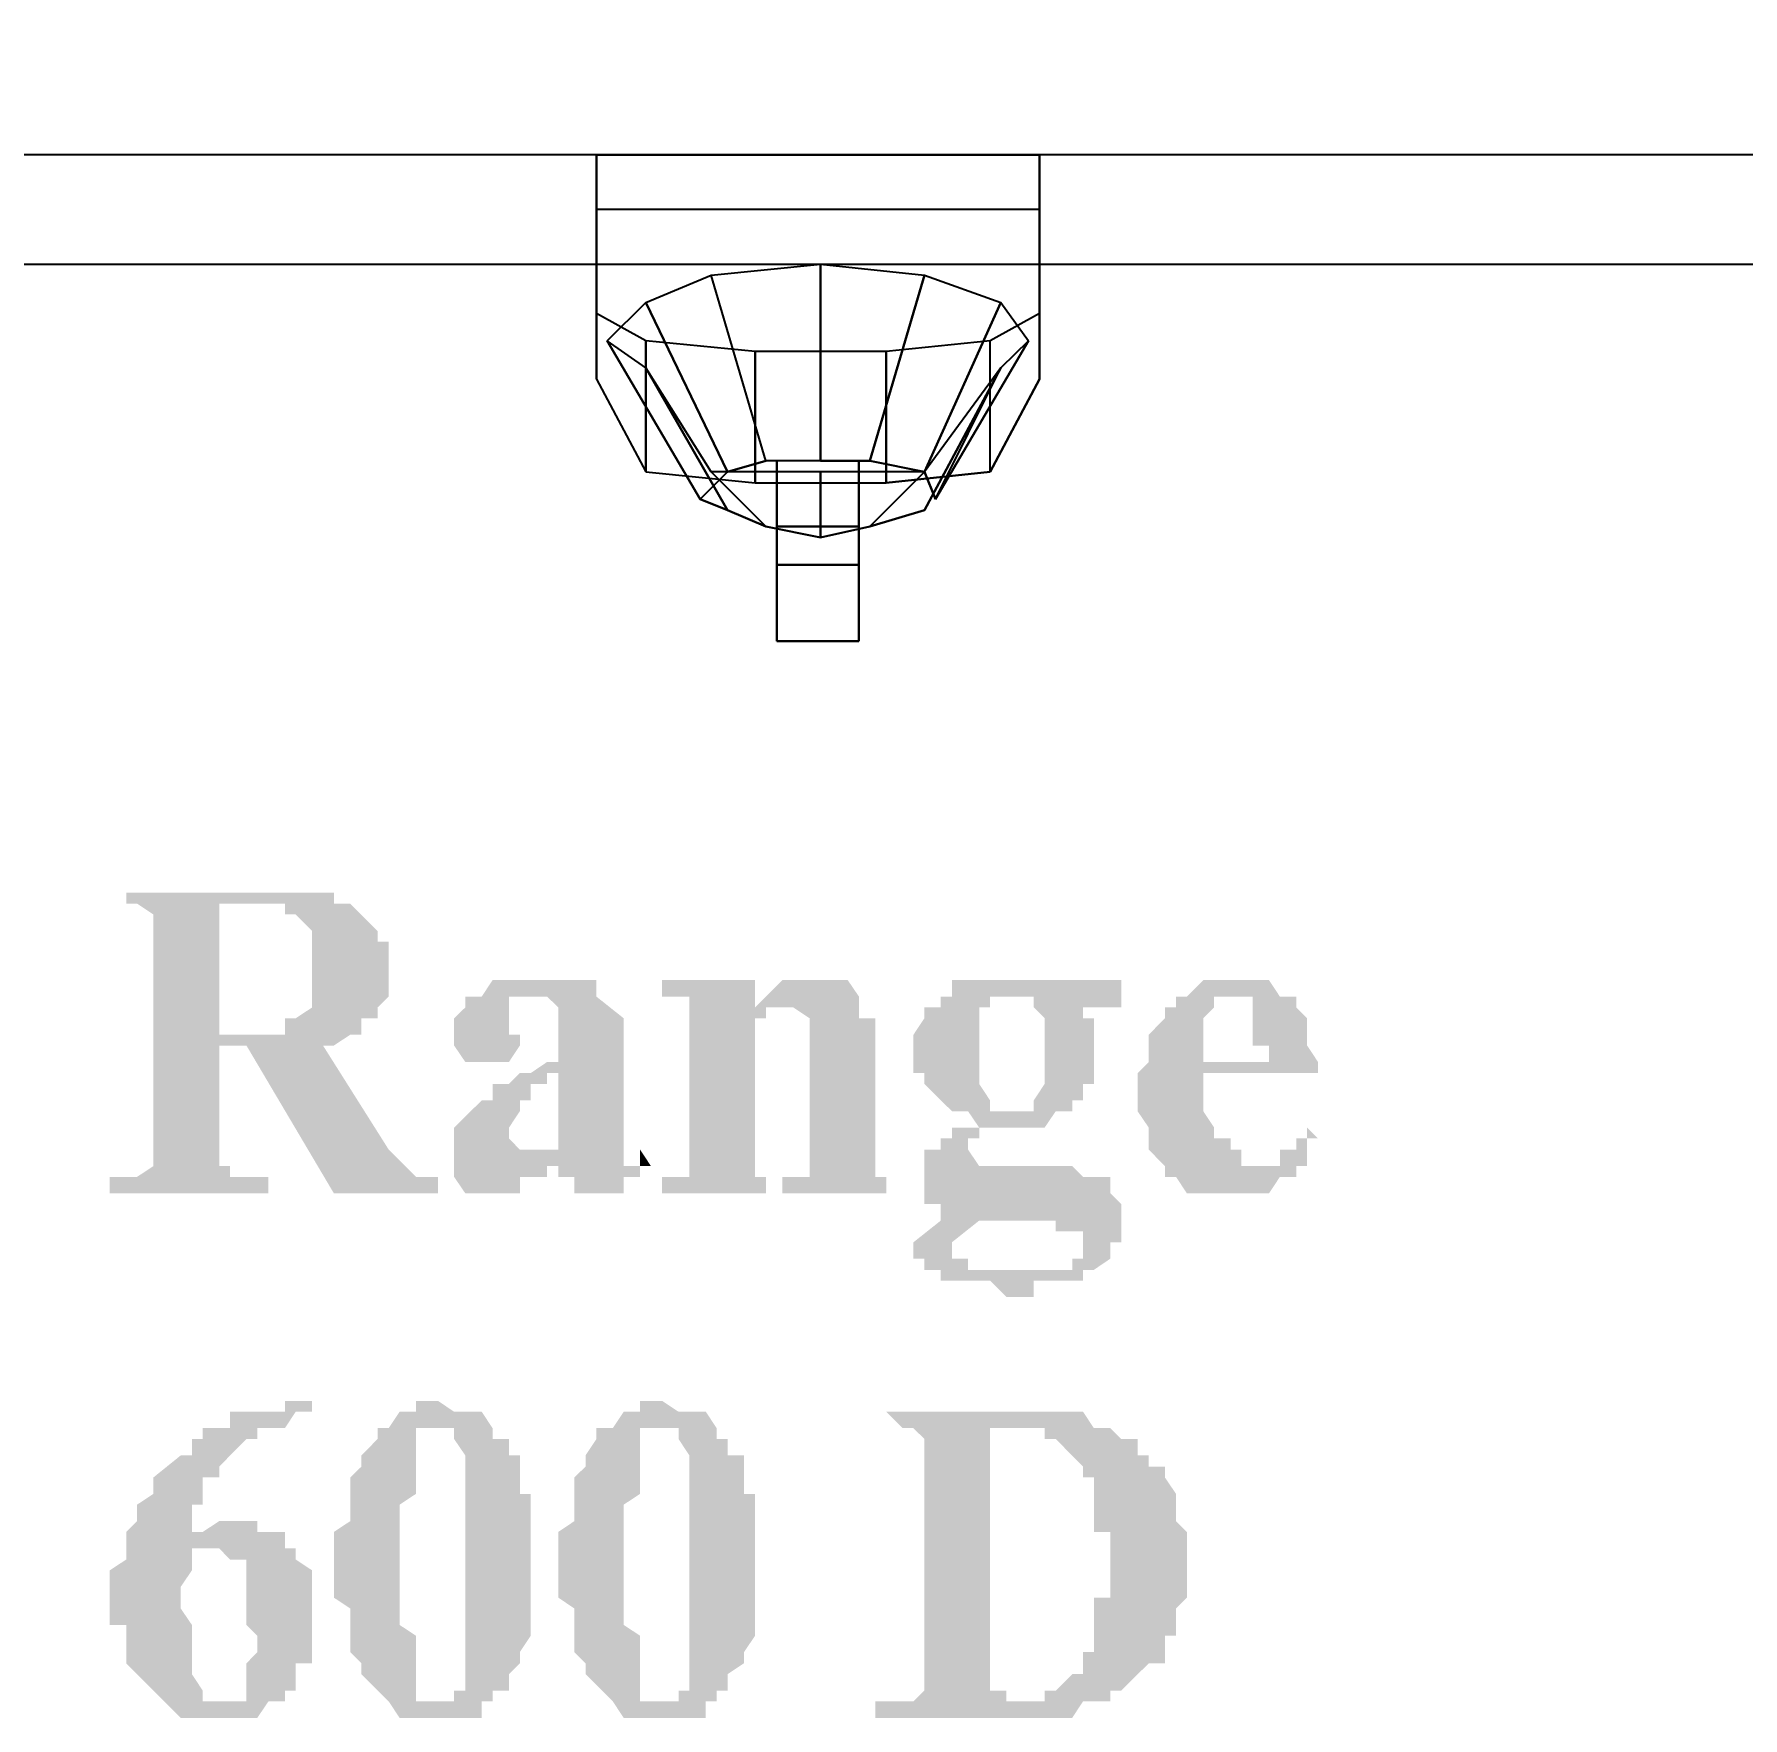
# Model space of a CAD drawing. Header units: millimetres. Extents: x 68727 to 319899, y -4876 to 265722.
# Drawn here: x 315033.2 to 315348.9, y 116096.3 to 116407.5 of the extents above; entities that cross this region are included whole.
import ezdxf

# ---------------------------------------------------------------- set-up
doc = ezdxf.new("R2010")
doc.units = ezdxf.units.MM
doc.layers.add('glass', color=151, linetype='Continuous')
doc.layers.add('wall', color=5, linetype='Continuous', lineweight=30)
doc.styles.get("Standard").update_dxf_attribs({"font": 'arial.ttf'})
doc.dimstyles.new('SC-25', dxfattribs={"dimtxt": 75, "dimasz": 0.4, "dimexe": 1, "dimexo": 100, "dimgap": 25, "dimtad": 1, "dimdec": 0, "dimzin": 0, "dimdsep": 46, "dimtxsty": 'Standard', "dimblk1": 'A1', "dimblk2": 'A1', "dimsah": 1, "dimcen": 0.09, "dimdle": 3, "dimclrd": 1, "dimclre": 1, "dimclrt": 1, "dimadec": 0, "dimazin": 0, "dimtfac": 1, "dimtdec": 0, "dimtofl": 0, "dimtmove": 0, "dimatfit": 2, "dimldrblk": 'A1', "dimfxl": 10, "dimfxlon": 1, "dimtolj": 1, "dimtzin": 0, "dimarcsym": 0})

# ---------------------------------------------------------------- blocks, each defined once
blk = doc.blocks.new('kitchen')
at = {"layer": 'glass', "linetype": 'Continuous', "lineweight": -3}
for points in [[(-38.7186, 92.41), (-38.7716, 92.375), (-39.1416, 92.375), (-39.1416, 91.986), (-39.1066, 91.986), (-39.1066, 91.951), (-38.9826, 91.951), (-38.9826, 91.898), (-39.4946, 91.898), (-39.4946, 91.951), (-39.4066, 91.951), (-39.3536, 91.986), (-39.3536, 92.798), (-39.4066, 92.833), (-39.1416, 92.833), (-39.1416, 92.41), (-38.7186, 92.41)], [(-38.5946, 92.533), (-38.6306, 92.498), (-38.6306, 92.463), (-38.6826, 92.463), (-38.6826, 92.41), (-38.9296, 92.41), (-38.9296, 92.463), (-38.8946, 92.463), (-38.8416, 92.498), (-38.8416, 92.745), (-38.8946, 92.798), (-38.9296, 92.798), (-38.9296, 92.833), (-39.4416, 92.833), (-39.4416, 92.868), (-38.7716, 92.868), (-38.7716, 92.833), (-38.7186, 92.833), (-38.6306, 92.745), (-38.6306, 92.71), (-38.5946, 92.71), (-38.5946, 92.533)], [(-37.8366, 92.039), (-38.0476, 92.039), (-38.0476, 92.286), (-38.1366, 92.286), (-38.0836, 92.322), (-38.0476, 92.322), (-38.0476, 92.498), (-38.0836, 92.533), (-38.2946, 92.533), (-38.2596, 92.586), (-37.9246, 92.586), (-37.9246, 92.533), (-37.8366, 92.463), (-37.8366, 92.039)], [(-37.3776, 91.898), (-37.7126, 91.898), (-37.7126, 91.951), (-37.6246, 91.951), (-37.6246, 92.533), (-37.7126, 92.533), (-37.7126, 92.586), (-37.4126, 92.586), (-37.4126, 92.498), (-37.3776, 92.498), (-37.3776, 92.463), (-37.4126, 92.463), (-37.4126, 91.951), (-37.3776, 91.951), (-37.3776, 91.898)], [(-36.9896, 91.898), (-37.3246, 91.898), (-37.3246, 91.951), (-37.2366, 91.951), (-37.2366, 92.463), (-37.2896, 92.498), (-37.4126, 92.498), (-37.3246, 92.586), (-37.1136, 92.586), (-37.0776, 92.533), (-37.0776, 92.463), (-37.0246, 92.463), (-37.0246, 91.951), (-36.9896, 91.951), (-36.9896, 91.898)], [(-36.4426, 92.163), (-36.4786, 92.11), (-36.6896, 92.11), (-36.7256, 92.163), (-36.7776, 92.163), (-36.8666, 92.251), (-36.8666, 92.286), (-36.9016, 92.286), (-36.9016, 92.41), (-36.8666, 92.463), (-36.8666, 92.498), (-36.8136, 92.498), (-36.8136, 92.533), (-36.7776, 92.533), (-36.7776, 92.586), (-36.6016, 92.533), (-36.6546, 92.533), (-36.6546, 92.498), (-36.6896, 92.498), (-36.6896, 92.251), (-36.6546, 92.198), (-36.6546, 92.163), (-36.4426, 92.163)], [(-36.2316, 92.498), (-36.3546, 92.498), (-36.3546, 92.463), (-36.3196, 92.463), (-36.3196, 92.251), (-36.3546, 92.251), (-36.3546, 92.198), (-36.3896, 92.198), (-36.3896, 92.163), (-36.5136, 92.163), (-36.5136, 92.198), (-36.4786, 92.251), (-36.4786, 92.463), (-36.5136, 92.498), (-36.5136, 92.533), (-36.6016, 92.533), (-36.7776, 92.586), (-36.2316, 92.586), (-36.2316, 92.498)], [(-35.5966, 92.286), (-35.9666, 92.286), (-35.9666, 92.163), (-35.9316, 92.11), (-35.9316, 92.075), (-35.8786, 92.075), (-35.8786, 92.039), (-35.8436, 92.039), (-35.8436, 91.986), (-36.0906, 91.986), (-36.1426, 92.039), (-36.1426, 92.11), (-36.1786, 92.163), (-36.1786, 92.286), (-36.1426, 92.322), (-36.1426, 92.41), (-36.0906, 92.463), (-36.0906, 92.498), (-36.0546, 92.498), (-36.0546, 92.533), (-36.0196, 92.533), (-35.9666, 92.586), (-35.7546, 92.586), (-35.7196, 92.533), (-35.9316, 92.533), (-35.9316, 92.498), (-35.9666, 92.463), (-35.9666, 92.322), (-35.5966, 92.322), (-35.5966, 92.286)], [(-38.1716, 92.375), (-38.2066, 92.322), (-38.3476, 92.322), (-38.3836, 92.375), (-38.3836, 92.463), (-38.3476, 92.498), (-38.3476, 92.533), (-38.2066, 92.533), (-38.2066, 92.41), (-38.1716, 92.41), (-38.1716, 92.375)], [(-35.5966, 92.322), (-35.7546, 92.322), (-35.7546, 92.375), (-35.8076, 92.375), (-35.8076, 92.533), (-35.6666, 92.533), (-35.6666, 92.498), (-35.6316, 92.463), (-35.6316, 92.375), (-35.5966, 92.322)], [(-38.4356, 91.898), (-38.7716, 91.898), (-39.0536, 92.375), (-38.8066, 92.375), (-38.5946, 92.039), (-38.5066, 91.951), (-38.4356, 91.951), (-38.4356, 91.898)], [(-37.7836, 91.951), (-37.8366, 91.951), (-37.8366, 91.898), (-37.9956, 91.898), (-37.9956, 91.951), (-38.0476, 91.951), (-38.0476, 91.986), (-38.3836, 91.986), (-38.3836, 92.11), (-38.2946, 92.198), (-38.2596, 92.198), (-38.2596, 92.251), (-38.2066, 92.251), (-38.1716, 92.286), (-38.0836, 92.286), (-38.0836, 92.251), (-38.1366, 92.251), (-38.1366, 92.198), (-38.1716, 92.198), (-38.1716, 92.163), (-38.2066, 92.11), (-38.2066, 92.075), (-38.1716, 92.039), (-37.8366, 92.039), (-37.8366, 91.986), (-37.7836, 91.986), (-37.7836, 91.951)], [(-36.2316, 91.74), (-36.2666, 91.74), (-36.2666, 91.687), (-36.3196, 91.651), (-36.3546, 91.651), (-36.3546, 91.616), (-36.5136, 91.616), (-36.5136, 91.563), (-36.6016, 91.563), (-36.6546, 91.616), (-36.8136, 91.616), (-36.5666, 91.651), (-36.3896, 91.651), (-36.3896, 91.687), (-36.3546, 91.687), (-36.3546, 91.775), (-36.4426, 91.775), (-36.4426, 91.81), (-36.8136, 91.81), (-36.8136, 91.863), (-36.8666, 91.863), (-36.8666, 92.039), (-36.8136, 92.039), (-36.8136, 92.075), (-36.7776, 92.075), (-36.7776, 92.11), (-36.6896, 92.11), (-36.6896, 92.075), (-36.7256, 92.075), (-36.7256, 92.039), (-36.6896, 91.986), (-36.3896, 91.986), (-36.3546, 91.951), (-36.2666, 91.951), (-36.2666, 91.898), (-36.2316, 91.863), (-36.2316, 91.74)], [(-35.5966, 92.075), (-35.6316, 92.075), (-35.6316, 91.986), (-35.6666, 91.986), (-35.6666, 91.951), (-35.7196, 91.951), (-35.7546, 91.898), (-36.0196, 91.898), (-36.0546, 91.951), (-36.0906, 91.951), (-36.0906, 91.986), (-35.7196, 91.986), (-35.7196, 92.039), (-35.6666, 92.039), (-35.6666, 92.075), (-35.6316, 92.075), (-35.6316, 92.11), (-35.5966, 92.075)], [(-37.7486, 91.986), (-37.7836, 91.986), (-37.7836, 92.039), (-37.7486, 91.986)], [(-38.0836, 91.951), (-38.1716, 91.951), (-38.1716, 91.898), (-38.3476, 91.898), (-38.3836, 91.951), (-38.3836, 91.986), (-38.0836, 91.986), (-38.0836, 91.951)], [(-36.5666, 91.651), (-36.8136, 91.616), (-36.8136, 91.651), (-36.8666, 91.651), (-36.8666, 91.687), (-36.9016, 91.687), (-36.9016, 91.74), (-36.8136, 91.81), (-36.6896, 91.81), (-36.7776, 91.74), (-36.7776, 91.687), (-36.7256, 91.687), (-36.7256, 91.651), (-36.5666, 91.651)], [(-38.8416, 91.193), (-38.8946, 91.193), (-38.9296, 91.14), (-39.0186, 91.14), (-39.0186, 91.105), (-39.0536, 91.105), (-39.1416, 91.016), (-39.1416, 90.981), (-39.1946, 90.981), (-39.1946, 90.893), (-39.2296, 90.893), (-39.2296, 90.805), (-38.9296, 90.752), (-39.2296, 90.752), (-39.2296, 90.681), (-39.2656, 90.628), (-39.2656, 90.558), (-39.2296, 90.505), (-39.2296, 90.346), (-39.1946, 90.293), (-39.1946, 90.258), (-38.9826, 90.258), (-39.0186, 90.205), (-39.2656, 90.205), (-39.4416, 90.381), (-39.4416, 90.505), (-39.4946, 90.505), (-39.4946, 90.681), (-39.4416, 90.716), (-39.4416, 90.805), (-39.4066, 90.84), (-39.4066, 90.893), (-39.3536, 90.928), (-39.3536, 90.981), (-39.2656, 91.052), (-39.2296, 91.052), (-39.2296, 91.105), (-39.1946, 91.105), (-39.1946, 91.14), (-39.1066, 91.14), (-39.1066, 91.193), (-38.9296, 91.193), (-38.9296, 91.228), (-38.8416, 91.228), (-38.8416, 91.193)], [(-38.2946, 91.193), (-38.4356, 91.14), (-38.5066, 91.14), (-38.5066, 90.928), (-38.5596, 90.893), (-38.5596, 90.505), (-38.5066, 90.47), (-38.5066, 90.258), (-38.5946, 90.258), (-38.6826, 90.346), (-38.6826, 90.381), (-38.7186, 90.417), (-38.7186, 90.558), (-38.7716, 90.593), (-38.7716, 90.805), (-38.7186, 90.84), (-38.7186, 90.981), (-38.6826, 91.016), (-38.6826, 91.052), (-38.6306, 91.105), (-38.6306, 91.14), (-38.5946, 91.14), (-38.5596, 91.193), (-38.5066, 91.193), (-38.5066, 91.228), (-38.4356, 91.228), (-38.3836, 91.193), (-38.2946, 91.193)], [(-38.1366, 90.47), (-38.1716, 90.417), (-38.1716, 90.381), (-38.2066, 90.346), (-38.2066, 90.293), (-38.2596, 90.293), (-38.2596, 90.258), (-38.2946, 90.258), (-38.2946, 90.205), (-38.5596, 90.205), (-38.5946, 90.258), (-38.3836, 90.258), (-38.3836, 90.293), (-38.3476, 90.293), (-38.3476, 91.052), (-38.3836, 91.105), (-38.3836, 91.14), (-38.4356, 91.14), (-38.2946, 91.193), (-38.2596, 91.14), (-38.2596, 91.105), (-38.2066, 91.105), (-38.2066, 91.052), (-38.1716, 91.052), (-38.1716, 90.928), (-38.1366, 90.928), (-38.1366, 90.47)], [(-37.5716, 91.193), (-37.7126, 91.14), (-37.7836, 91.14), (-37.7836, 90.928), (-37.8366, 90.893), (-37.8366, 90.505), (-37.7836, 90.47), (-37.7836, 90.258), (-37.8716, 90.258), (-37.9596, 90.346), (-37.9596, 90.381), (-37.9956, 90.417), (-37.9956, 90.558), (-38.0476, 90.593), (-38.0476, 90.805), (-37.9956, 90.84), (-37.9956, 90.981), (-37.9596, 91.016), (-37.9596, 91.052), (-37.9246, 91.105), (-37.9246, 91.14), (-37.8716, 91.14), (-37.8366, 91.193), (-37.7836, 91.193), (-37.7836, 91.228), (-37.7126, 91.228), (-37.6596, 91.193), (-37.5716, 91.193)], [(-37.4126, 90.47), (-37.4486, 90.417), (-37.4486, 90.381), (-37.5016, 90.346), (-37.5016, 90.293), (-37.5366, 90.293), (-37.5366, 90.258), (-37.5716, 90.258), (-37.5716, 90.205), (-37.8366, 90.205), (-37.8716, 90.258), (-37.6596, 90.258), (-37.6596, 90.293), (-37.6246, 90.293), (-37.6246, 91.052), (-37.6596, 91.105), (-37.6596, 91.14), (-37.7126, 91.14), (-37.5716, 91.193), (-37.5366, 91.14), (-37.5366, 91.105), (-37.5016, 91.105), (-37.5016, 91.052), (-37.4486, 91.052), (-37.4486, 90.928), (-37.4126, 90.928), (-37.4126, 90.47)], [(-36.0196, 90.593), (-36.0546, 90.558), (-36.0546, 90.47), (-36.0906, 90.47), (-36.0906, 90.381), (-36.1426, 90.381), (-36.2316, 90.293), (-36.2666, 90.293), (-36.2666, 90.258), (-36.4786, 90.258), (-36.4786, 90.293), (-36.4426, 90.293), (-36.3896, 90.346), (-36.3546, 90.346), (-36.3546, 90.417), (-36.3196, 90.417), (-36.3196, 90.593), (-36.2666, 90.593), (-36.2666, 90.805), (-36.3196, 90.805), (-36.3196, 90.981), (-36.3546, 90.981), (-36.3546, 91.016), (-36.4426, 91.105), (-36.4786, 91.105), (-36.4786, 91.14), (-36.9366, 91.14), (-36.9896, 91.193), (-36.3546, 91.193), (-36.3196, 91.14), (-36.2666, 91.14), (-36.2316, 91.105), (-36.1786, 91.105), (-36.1786, 91.052), (-36.1426, 91.052), (-36.1426, 91.016), (-36.0906, 91.016), (-36.0906, 90.981), (-36.0546, 90.928), (-36.0546, 90.84), (-36.0196, 90.805), (-36.0196, 90.593)], [(-36.3546, 90.258), (-36.3896, 90.205), (-37.0246, 90.205), (-37.0246, 90.258), (-36.9016, 90.258), (-36.8666, 90.293), (-36.8666, 91.105), (-36.9016, 91.14), (-36.6546, 91.14), (-36.6546, 90.293), (-36.6016, 90.293), (-36.6016, 90.258), (-36.3546, 90.258)], [(-38.9296, 90.752), (-39.2296, 90.805), (-39.1946, 90.805), (-39.1416, 90.84), (-39.0186, 90.84), (-39.0186, 90.805), (-38.9296, 90.805), (-38.9296, 90.752)], [(-38.8416, 90.381), (-38.8946, 90.381), (-38.8946, 90.293), (-38.9296, 90.293), (-38.9296, 90.258), (-39.0536, 90.258), (-39.0536, 90.381), (-39.0186, 90.417), (-39.0186, 90.47), (-39.0536, 90.505), (-39.0536, 90.716), (-39.1066, 90.716), (-39.1416, 90.752), (-38.8946, 90.752), (-38.8946, 90.716), (-38.8416, 90.681), (-38.8416, 90.381)]]:
    blk.add_hatch(color=256, dxfattribs=at).paths.add_polyline_path(points)
at = {"layer": 'glass', "lineweight": -3}
for p, q in [((-22.8966, 95.25), (-55.7576, 95.25)), ((-37.9246, 95.073), (-37.9246, 95.25)), ((-37.9246, 95.25), (-36.4956, 95.25)), ((-37.9246, 94.738), (-37.9246, 95.25)), ((-37.9246, 95.25), (-37.9246, 95.073)), ((-36.4956, 95.25), (-36.4956, 95.073)), ((-36.4956, 95.073), (-36.4956, 95.25)), ((-36.4956, 95.25), (-36.4956, 94.738)), ((-36.4956, 95.073), (-37.9246, 95.073)), ((-36.4956, 95.073), (-37.9246, 95.073)), ((-37.9246, 95.073), (-37.9246, 94.526)), ((-37.9246, 95.073), (-37.9246, 94.526)), ((-36.4956, 95.073), (-36.4956, 94.526)), ((-36.4956, 94.526), (-36.4956, 95.073)), ((-55.7576, 94.897), (-22.8966, 94.897)), ((-37.5546, 94.862), (-37.2016, 94.897)), ((-37.5546, 94.862), (-37.2016, 94.897)), ((-37.2016, 94.262), (-37.2016, 94.897)), ((-37.2016, 94.897), (-36.8666, 94.862)), ((-37.2016, 94.262), (-37.2016, 94.897)), ((-37.2016, 94.897), (-36.8666, 94.862)), ((-37.2016, 94.897), (-37.2016, 94.262)), ((-37.2016, 94.897), (-37.2016, 94.262)), ((-37.7656, 94.773), (-37.5546, 94.862)), ((-37.7656, 94.773), (-37.5546, 94.862)), ((-37.3776, 94.262), (-37.5546, 94.862)), ((-37.3776, 94.262), (-37.5546, 94.862)), ((-37.3776, 94.262), (-37.5546, 94.862)), ((-37.3776, 94.262), (-37.5546, 94.862)), ((-36.8666, 94.862), (-37.0426, 94.262)), ((-37.0426, 94.262), (-36.8666, 94.862)), ((-37.0426, 94.262), (-36.8666, 94.862)), ((-37.0426, 94.262), (-36.8666, 94.862)), ((-36.8666, 94.862), (-36.6196, 94.773)), ((-36.8666, 94.862), (-36.6196, 94.773)), ((-37.8896, 94.65), (-37.7656, 94.773)), ((-37.8896, 94.65), (-37.7656, 94.773)), ((-37.7656, 94.773), (-37.5016, 94.227)), ((-37.5016, 94.227), (-37.7656, 94.773)), ((-37.5016, 94.227), (-37.7656, 94.773)), ((-37.5016, 94.227), (-37.7656, 94.773)), ((-36.8666, 94.227), (-36.6196, 94.773)), ((-36.8666, 94.227), (-36.6196, 94.773)), ((-36.6196, 94.773), (-36.8666, 94.227)), ((-36.8666, 94.227), (-36.6196, 94.773)), ((-36.6196, 94.773), (-36.5306, 94.65)), ((-36.6196, 94.773), (-36.5306, 94.65)), ((-37.9246, 94.526), (-37.9246, 94.738)), ((-37.7656, 94.65), (-37.9246, 94.738)), ((-37.9246, 94.738), (-37.9246, 94.526)), ((-36.4956, 94.738), (-36.6546, 94.65)), ((-36.4956, 94.738), (-36.4956, 94.526)), ((-36.4956, 94.526), (-36.4956, 94.738)), ((-37.8896, 94.65), (-37.5896, 94.138)), ((-37.7656, 94.562), (-37.8896, 94.65)), ((-37.5896, 94.138), (-37.8896, 94.65)), ((-37.7656, 94.562), (-37.8896, 94.65)), ((-37.5896, 94.138), (-37.8896, 94.65)), ((-37.5896, 94.138), (-37.8896, 94.65)), ((-37.7656, 94.227), (-37.7656, 94.65)), ((-37.4126, 94.615), (-37.7656, 94.65)), ((-37.7656, 94.65), (-37.7656, 94.227)), ((-36.6546, 94.65), (-36.9896, 94.615)), ((-36.5306, 94.65), (-36.8306, 94.138)), ((-36.8306, 94.138), (-36.5306, 94.65)), ((-36.8306, 94.138), (-36.5306, 94.65)), ((-36.8306, 94.138), (-36.5306, 94.65)), ((-36.6546, 94.227), (-36.6546, 94.65)), ((-36.6546, 94.227), (-36.6546, 94.65)), ((-36.5306, 94.65), (-36.6196, 94.562)), ((-36.5306, 94.65), (-36.6196, 94.562)), ((-36.9896, 94.615), (-37.4126, 94.615)), ((-37.4126, 94.615), (-37.4126, 94.191)), ((-37.4126, 94.191), (-37.4126, 94.615)), ((-36.9896, 94.191), (-36.9896, 94.615)), ((-36.9896, 94.615), (-36.9896, 94.191)), ((-37.7656, 94.562), (-37.5016, 94.103)), ((-37.5546, 94.227), (-37.7656, 94.562)), ((-37.5016, 94.103), (-37.7656, 94.562)), ((-37.5546, 94.227), (-37.7656, 94.562)), ((-37.5016, 94.103), (-37.7656, 94.562)), ((-37.5016, 94.103), (-37.7656, 94.562)), ((-36.8666, 94.103), (-36.6196, 94.562)), ((-36.6196, 94.562), (-36.8666, 94.227)), ((-36.8666, 94.103), (-36.6196, 94.562)), ((-36.6196, 94.562), (-36.8666, 94.227)), ((-36.8666, 94.103), (-36.6196, 94.562)), ((-36.6196, 94.562), (-36.8666, 94.227)), ((-36.8666, 94.103), (-36.6196, 94.562)), ((-36.6196, 94.562), (-36.8666, 94.227)), ((-36.6196, 94.562), (-36.8666, 94.103)), ((-36.8306, 94.138), (-36.6196, 94.562)), ((-37.9246, 94.526), (-37.7656, 94.227)), ((-37.9246, 94.526), (-37.7656, 94.227)), ((-36.4956, 94.526), (-36.6546, 94.227)), ((-36.6546, 94.227), (-36.4956, 94.526)), ((-37.3776, 94.262), (-37.5016, 94.227)), ((-37.3776, 94.262), (-37.5016, 94.227)), ((-37.5016, 94.227), (-37.3776, 94.262)), ((-37.3776, 94.262), (-37.5016, 94.227)), ((-37.2016, 94.262), (-37.3776, 94.262)), ((-37.2016, 94.262), (-37.3776, 94.262)), ((-37.2016, 94.262), (-37.3776, 94.262)), ((-37.2016, 94.262), (-37.3776, 94.262)), ((-37.3426, 93.927), (-37.3426, 94.262)), ((-37.3426, 94.262), (-37.3426, 94.05)), ((-37.3426, 93.927), (-37.3426, 94.262)), ((-37.3426, 94.262), (-37.3426, 94.05)), ((-37.0776, 94.262), (-37.3426, 94.262)), ((-37.3426, 94.262), (-37.3426, 93.927)), ((-37.0776, 94.262), (-37.3426, 94.262)), ((-37.3426, 94.262), (-37.3426, 93.927)), ((-37.3426, 93.927), (-37.3426, 94.262)), ((-37.3426, 93.927), (-37.3426, 94.262)), ((-37.3426, 93.927), (-37.3426, 94.262)), ((-37.3426, 93.927), (-37.3426, 94.262)), ((-37.0426, 94.262), (-37.2016, 94.262)), ((-37.0426, 94.262), (-37.2016, 94.262)), ((-37.2016, 94.262), (-37.0426, 94.262)), ((-37.0426, 94.262), (-37.2016, 94.262)), ((-37.0776, 94.262), (-37.0776, 93.68)), ((-37.0776, 94.262), (-37.0776, 93.68)), ((-37.0776, 94.262), (-37.0776, 93.68)), ((-37.0776, 94.05), (-37.0776, 94.262)), ((-37.0776, 94.262), (-37.0776, 94.05)), ((-37.0776, 94.05), (-37.0776, 94.262)), ((-37.0776, 94.262), (-37.0776, 94.262)), ((-37.0776, 94.262), (-37.0776, 94.05)), ((-37.0776, 94.05), (-37.0776, 94.262)), ((-37.0776, 94.262), (-37.0776, 94.262)), ((-37.0776, 94.262), (-37.0776, 94.05)), ((-37.0776, 94.05), (-37.0776, 94.262)), ((-37.0776, 94.262), (-37.0776, 94.262)), ((-37.0776, 94.262), (-37.0776, 94.05)), ((-37.0776, 94.05), (-37.0776, 94.262)), ((-37.0776, 94.262), (-37.0776, 94.262)), ((-37.0776, 94.262), (-37.0776, 93.927)), ((-37.0776, 93.927), (-37.0776, 94.262)), ((-36.8666, 94.227), (-37.0426, 94.262)), ((-37.0426, 94.262), (-36.8666, 94.227)), ((-37.0426, 94.262), (-36.8666, 94.227)), ((-36.8666, 94.227), (-37.0426, 94.262)), ((-37.7656, 94.227), (-37.4126, 94.191)), ((-37.7656, 94.227), (-37.4126, 94.191)), ((-37.5896, 94.138), (-37.5016, 94.227)), ((-37.5016, 94.227), (-37.5896, 94.138)), ((-37.5016, 94.227), (-37.5896, 94.138)), ((-37.5016, 94.227), (-37.5896, 94.138)), ((-37.5546, 94.227), (-37.3776, 94.05)), ((-37.2016, 94.227), (-37.5546, 94.227)), ((-37.3776, 94.05), (-37.5546, 94.227)), ((-37.2016, 94.227), (-37.5546, 94.227)), ((-37.3776, 94.05), (-37.5546, 94.227)), ((-37.3776, 94.05), (-37.5546, 94.227)), ((-37.2016, 94.227), (-37.2016, 94.015)), ((-36.8666, 94.227), (-37.2016, 94.227)), ((-37.2016, 94.015), (-37.2016, 94.227)), ((-36.8666, 94.227), (-37.2016, 94.227)), ((-37.2016, 94.015), (-37.2016, 94.227)), ((-36.8666, 94.227), (-37.2016, 94.227)), ((-37.2016, 94.015), (-37.2016, 94.227)), ((-36.8666, 94.227), (-37.2016, 94.227)), ((-37.2016, 94.015), (-37.2016, 94.227)), ((-37.2016, 94.015), (-37.2016, 94.227)), ((-37.0426, 94.05), (-36.8666, 94.227)), ((-37.0426, 94.05), (-36.8666, 94.227)), ((-37.0426, 94.05), (-36.8666, 94.227)), ((-37.0426, 94.05), (-36.8666, 94.227)), ((-36.8666, 94.227), (-37.0426, 94.05)), ((-37.0426, 94.05), (-36.8666, 94.227)), ((-37.0426, 94.05), (-36.8666, 94.227)), ((-37.0426, 94.05), (-36.8666, 94.227)), ((-36.6546, 94.227), (-36.9896, 94.191)), ((-36.9896, 94.191), (-36.6546, 94.227)), ((-36.8306, 94.138), (-36.8666, 94.227)), ((-36.8306, 94.138), (-36.8666, 94.227)), ((-36.8666, 94.227), (-36.8306, 94.138)), ((-36.8306, 94.138), (-36.8666, 94.227)), ((-37.4126, 94.191), (-36.9896, 94.191)), ((-37.4126, 94.191), (-36.9896, 94.191)), ((-37.5016, 94.103), (-37.5896, 94.138)), ((-37.5896, 94.138), (-37.5016, 94.103)), ((-37.5896, 94.138), (-37.5016, 94.103)), ((-37.5016, 94.103), (-37.5896, 94.138)), ((-37.3776, 94.05), (-37.5016, 94.103)), ((-37.5016, 94.103), (-37.3776, 94.05)), ((-37.5016, 94.103), (-37.3776, 94.05)), ((-37.3776, 94.05), (-37.5016, 94.103)), ((-36.8666, 94.103), (-37.0426, 94.05)), ((-36.8666, 94.103), (-37.0426, 94.05)), ((-36.8666, 94.103), (-37.0426, 94.05)), ((-37.0426, 94.05), (-36.8666, 94.103)), ((-37.0426, 94.05), (-36.8666, 94.103)), ((-37.0426, 94.05), (-36.8666, 94.103)), ((-37.2016, 94.015), (-37.3776, 94.05)), ((-37.3776, 94.05), (-37.2016, 94.015)), ((-37.3776, 94.05), (-37.2016, 94.015)), ((-37.2016, 94.015), (-37.3776, 94.05)), ((-37.3426, 93.68), (-37.3426, 94.05)), ((-37.0776, 94.05), (-37.3426, 94.05)), ((-37.3426, 94.05), (-37.3426, 93.68)), ((-37.3426, 94.05), (-37.0776, 94.05)), ((-37.3426, 94.05), (-37.3426, 93.68)), ((-37.3426, 94.05), (-37.3426, 93.68)), ((-37.3426, 94.05), (-37.0776, 94.05)), ((-37.0776, 94.05), (-37.3426, 94.05)), ((-37.3426, 94.05), (-37.3426, 94.05)), ((-37.0776, 94.05), (-37.3426, 94.05)), ((-37.0776, 94.05), (-37.3426, 94.05)), ((-37.0776, 94.05), (-37.3426, 94.05)), ((-37.0776, 94.05), (-37.3426, 94.05)), ((-37.0776, 94.05), (-37.3426, 94.05)), ((-37.0776, 94.05), (-37.3426, 94.05)), ((-37.0426, 94.05), (-37.2016, 94.015)), ((-37.0426, 94.05), (-37.2016, 94.015)), ((-37.0426, 94.05), (-37.2016, 94.015)), ((-37.2016, 94.015), (-37.0426, 94.05)), ((-37.2016, 94.015), (-37.0426, 94.05)), ((-37.2016, 94.015), (-37.0426, 94.05)), ((-37.0776, 94.05), (-37.0776, 93.68)), ((-37.0776, 94.05), (-37.0776, 93.68)), ((-37.0776, 93.68), (-37.0776, 94.05)), ((-37.3426, 93.927), (-37.3426, 93.68)), ((-37.3426, 93.68), (-37.3426, 93.927)), ((-37.3426, 93.927), (-37.3426, 93.927)), ((-37.0776, 93.927), (-37.3426, 93.927)), ((-37.3426, 93.927), (-37.3426, 93.68)), ((-37.0776, 93.927), (-37.3426, 93.927)), ((-37.3426, 93.927), (-37.3426, 93.68)), ((-37.3426, 93.68), (-37.3426, 93.927)), ((-37.3426, 93.68), (-37.3426, 93.927)), ((-37.0776, 93.927), (-37.3426, 93.927)), ((-37.3426, 93.927), (-37.3426, 93.68)), ((-37.0776, 93.927), (-37.3426, 93.927)), ((-37.3426, 93.927), (-37.3426, 93.68)), ((-37.3426, 93.927), (-37.3426, 93.68)), ((-37.3426, 93.68), (-37.3426, 93.927)), ((-37.3426, 93.927), (-37.3426, 93.927)), ((-37.3426, 93.927), (-37.0776, 93.927)), ((-37.0776, 93.927), (-37.3426, 93.927)), ((-37.0776, 93.927), (-37.0776, 93.68)), ((-37.0776, 93.68), (-37.0776, 93.927)), ((-37.0776, 93.927), (-37.0776, 93.68)), ((-37.0776, 93.68), (-37.0776, 93.927)), ((-37.0776, 93.68), (-37.3426, 93.68)), ((-37.0776, 93.68), (-37.3426, 93.68)), ((-37.3426, 93.68), (-37.0776, 93.68)), ((-37.0776, 93.68), (-37.3426, 93.68)), ((-37.3426, 93.68), (-37.0776, 93.68)), ((-37.0776, 93.68), (-37.3426, 93.68))]:
    blk.add_line(p, q, dxfattribs=at)
blk = doc.blocks.new('A1')
at = {"layer": 'wall', "color": 1}
for p, q in [((-138.12, 0), (-167.27, 40.46)), ((-167.27, -40.46), (-138.12, 0))]:
    blk.add_line(p, q, dxfattribs=at)
for centre, start, end in [((53.34, 586.48), 247.99998, 264.80355), ((53.34, -586.48), 95.19645, 112.00002)]:
    blk.add_arc(centre, 588.9, start, end, dxfattribs=at)
blk = doc.blocks.new('*D1064')
at = {"color": 1, "lineweight": -2, "transparency": 16777216}
for p, q in [((315056.8, 116871.53), (315056.8, 116882.53)), ((315057.2, 116881.53), (317498.54, 116881.53)), ((317498.94, 116871.53), (317498.94, 116882.53))]:
    blk.add_line(p, q, dxfattribs=at)
at = {"layer": 'Defpoints', "color": 0, "transparency": 16777216}
for p in [(317498.94, 116881.53), (315056.8, 116385.22), (317498.94, 116385.22)]:
    blk.add_point(p, dxfattribs=at)
at = {"color": 1, "lineweight": -2, "transparency": 16777216, "xscale": 0.4, "yscale": 0.4, "zscale": 0.4, "rotation": 180}
blk.add_blockref('A1', (315056.8, 116881.53), dxfattribs=at)
at = {"color": 1, "lineweight": -2, "transparency": 16777216, "xscale": 0.4, "yscale": 0.4, "zscale": 0.4}
blk.add_blockref('A1', (317498.94, 116881.53), dxfattribs=at)
at = {"color": 1, "transparency": 16777216, "insert": (316277.87, 116944.18), "char_height": 75, "attachment_point": 5}
blk.add_mtext('\\A1;2442', dxfattribs=at)

msp = doc.modelspace()

# ---------------------------------------------------------------- block references
at = {"xscale": 57.26691736061191, "yscale": 57.26691736061191, "zscale": 57.26691736061191}
msp.add_blockref('kitchen', (317308.94, 110930.55), dxfattribs=at)

# ---------------------------------------------------------------- dimensions: what is measured, and where the dimension line sits
dim = msp.add_linear_dim(base=(317498.94, 116881.53), p1=(315056.8, 116385.22), p2=(317498.94, 116385.22), dimstyle='SC-25')
dim.commit()
dim.dimension.update_dxf_attribs({"geometry": '*D1064', "text_midpoint": (316277.87, 116944.18)})

doc.saveas('drawing.dxf')
